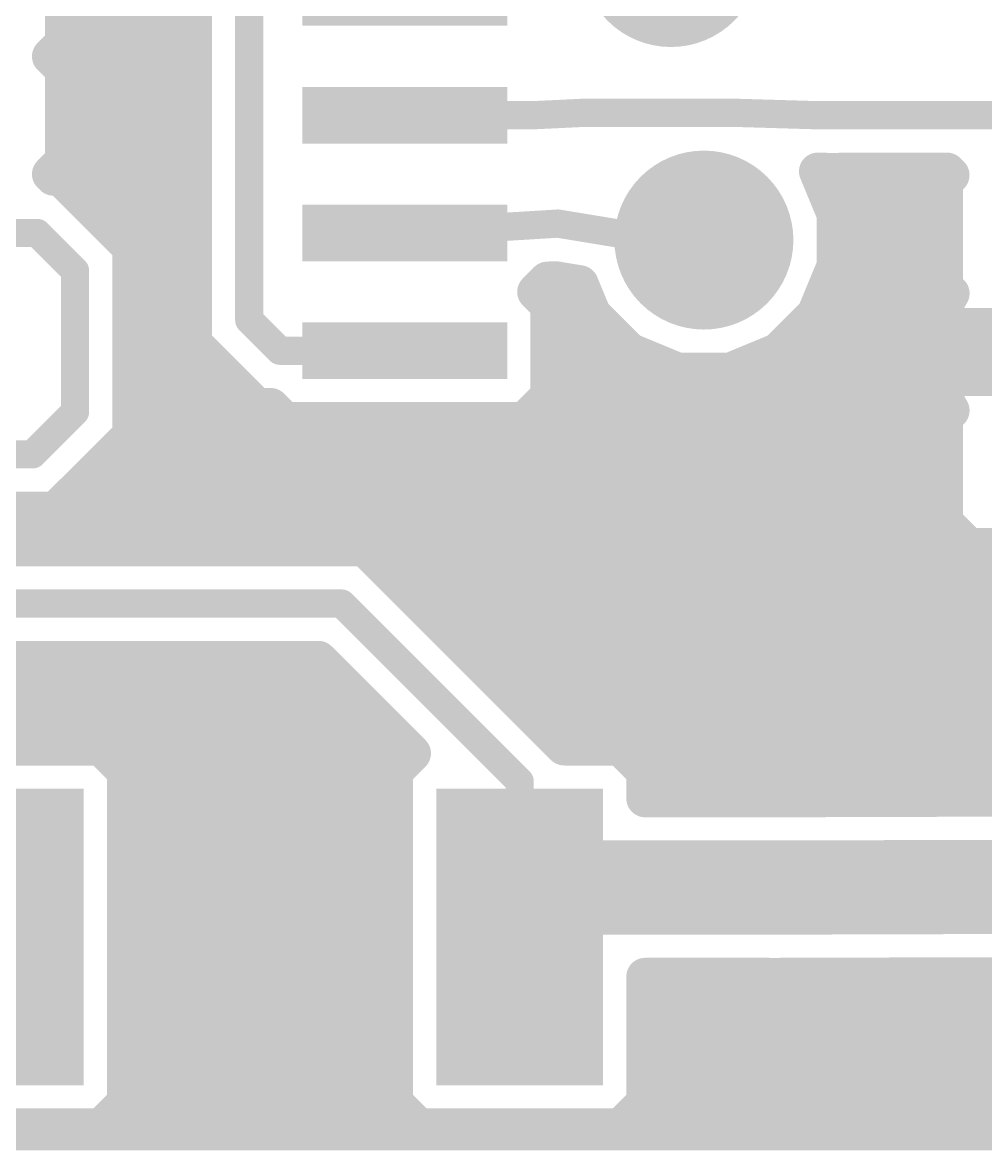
# Model space of a CAD drawing. Extents: x -40.6 to 40.6, y -25.6 to 25.6.
# Drawn here: x 13.33 to 23.71, y -25.57 to -13.4 of the extents above; entities that cross this region are included whole.
import ezdxf

# ---------------------------------------------------------------- set-up
doc = ezdxf.new("R2010")
doc.units = 0
doc.layers.add('16', color=175, linetype='CONTINUOUS')
doc.layers.add('18', color=82, linetype='CONTINUOUS')

# ---------------------------------------------------------------- blocks, each defined once
blk = doc.blocks.new('RECT')
blk.add_solid([(-0.5, -0.5), (0.5, -0.5), (-0.5, 0.5), (0.5, 0.5)])
blk = doc.blocks.new('ROUNDV')
at = {"const_width": 0.5}
blk.add_lwpolyline([(0, -0.25, 1), (0, 0.25, 1), (0, -0.25)], format="xyb", dxfattribs=at)

msp = doc.modelspace()

# ---------------------------------------------------------------- linework, layer by layer
at = {"layer": '16'}
for points, const_width in [([(14.859, -16.3576), (14.7828, -12.4714)], 1), ([(13.7755, -13.6243), (13.7755, -12.6393)], 0.4064), ([(15.1678, -12.6993), (15.1678, -16.8624)], 0.4064), ([(15.7734, -16.6116), (15.7734, -12.6492)], 0.3048), ([(13.7755, -13.4112), (15.1678, -13.4112)], 0.4064), ([(13.633, -13.7668), (13.7755, -13.6243)], 0.4064), ([(13.7755, -13.9093), (13.633, -13.7668)], 0.4064), ([(13.6838, -13.8176), (15.1678, -13.8176)], 0.4064), ([(13.7755, -14.8943), (13.7755, -13.9093)], 0.4064), ([(13.7755, -14.224), (15.1678, -14.224)], 0.4064), ([(19.3548, -14.3764), (18.8214, -14.4018)], 0.3048), ([(21.0566, -14.3764), (19.3548, -14.3764)], 0.3048), ([(21.9202, -14.4018), (21.0566, -14.3764)], 0.3048), ([(18.8214, -14.4018), (17.4498, -14.4018)], 0.3048), ([(21.971, -14.4018), (21.9202, -14.4018)], 0.3048), ([(21.971, -14.4018), (26.6954, -14.4018)], 0.3048), ([(13.7755, -14.6304), (15.1678, -14.6304)], 0.4064), ([(13.633, -15.0368), (13.7755, -14.8943)], 0.4064), ([(13.6624, -15.0662), (13.633, -15.0368)], 0.4064), ([(13.633, -15.0368), (15.1678, -15.0368)], 0.4064), ([(22.094, -15.4659), (21.9041, -15.0074)], 0.4064), ([(21.9041, -15.0074), (21.9113, -15.0074)], 0.4064), ([(21.9113, -15.0074), (22.1531, -15.0145)], 0.4064), ([(21.9163, -15.0368), (23.3259, -15.0368)], 0.4064), ([(22.1531, -15.0145), (22.1607, -15.0074)], 0.4064), ([(22.1607, -15.0074), (23.2965, -15.0074)], 0.4064), ([(23.3366, -15.0475), (23.2668, -15.1173)], 0.4064), ([(23.2965, -15.0074), (23.3366, -15.0475)], 0.4064), ([(13.7382, -15.0662), (13.6624, -15.0662)], 0.4064), ([(14.2962, -15.6242), (13.7382, -15.0662)], 0.4064), ([(23.2668, -15.1173), (23.2668, -16.2527)], 0.4064), ([(14.1152, -15.4432), (15.1678, -15.4432)], 0.4064), ([(22.0846, -15.4432), (23.2668, -15.4432)], 0.4064), ([(22.094, -16.0301), (22.094, -15.4659)], 0.4064), ([(14.4994, -15.8274), (14.2962, -15.6242)], 0.4064), ([(14.2962, -15.6242), (14.2962, -15.6242)], 0.4064), ([(17.4498, -15.6718), (19.1008, -15.5702)], 0.3048), ([(19.1008, -15.5702), (19.9517, -15.7099)], 0.3048), ([(12.2174, -15.6718), (13.4874, -15.6718)], 0.3048), ([(13.4874, -15.6718), (13.6906, -15.875)], 0.3048), ([(19.9517, -15.7099), (20.6756, -15.748)], 0.3048), ([(14.4994, -17.853), (14.4994, -15.8274)], 0.4064), ([(14.4994, -15.8496), (15.1678, -15.8496)], 0.4064), ([(22.094, -15.8496), (23.2668, -15.8496)], 0.4064), ([(13.8938, -16.0782), (13.6906, -15.875)], 0.3048), ([(13.8938, -17.6022), (13.8938, -16.0782)], 0.3048), ([(14.859, -17.4498), (14.859, -16.3576)], 1), ([(21.8781, -16.5515), (22.094, -16.0301)], 0.4064), ([(14.4994, -16.256), (15.1678, -16.256)], 0.4064), ([(18.8654, -16.3068), (18.9884, -16.1839)], 0.4064), ([(18.9162, -16.256), (19.3508, -16.256)], 0.4064), ([(18.9884, -16.1839), (19.07, -16.1788)], 0.4064), ([(19.07, -16.1788), (19.337, -16.2227)], 0.4064), ([(19.337, -16.2227), (19.4731, -16.5515)], 0.4064), ([(22.0004, -16.256), (23.2701, -16.256)], 0.4064), ([(23.2668, -16.2527), (23.3374, -16.3233)], 0.4064), ([(19.0079, -16.4493), (18.8654, -16.3068)], 0.4064), ([(23.3374, -16.3233), (23.294, -16.3985)], 0.4064), ([(19.0079, -17.4343), (19.0079, -16.4493)], 0.4064), ([(23.294, -16.3985), (23.2628, -16.5148)], 0.4064), ([(19.4731, -16.5515), (19.8721, -16.9505)], 0.4064), ([(21.4791, -16.9505), (21.8781, -16.5515)], 0.4064), ([(23.2628, -16.5148), (23.2628, -16.955)], 0.4064), ([(14.4994, -16.6624), (15.1678, -16.6624)], 0.4064), ([(15.8242, -16.6624), (15.7734, -16.6116)], 0.3048), ([(15.9258, -16.764), (15.8242, -16.6624)], 0.3048), ([(19.0079, -16.6624), (19.5841, -16.6624)], 0.4064), ([(23.1683, -17.0145), (20.574, -18.4912)], 1), ([(21.7671, -16.6624), (23.2628, -16.6624)], 0.4064), ([(23.2278, -16.955), (23.1683, -17.0145)], 0.95), ([(23.2542, -16.955), (23.2278, -16.955)], 0.95), ([(26.895, -16.955), (23.2542, -16.955)], 0.95), ([(15.1678, -16.8624), (15.5226, -17.2172)], 0.4064), ([(16.1036, -16.9418), (15.9258, -16.764)], 0.3048), ([(17.4498, -16.9418), (16.1036, -16.9418)], 0.3048), ([(19.8721, -16.9505), (20.3935, -17.1664)], 0.4064), ([(20.9577, -17.1664), (21.4791, -16.9505)], 0.4064), ([(23.2628, -16.955), (26.895, -16.955)], 0.4064), ([(26.895, -16.955), (23.2628, -16.955)], 0.4064), ([(23.2628, -16.955), (23.2628, -17.3952)], 0.4064), ([(14.4994, -17.0688), (15.3742, -17.0688)], 0.4064), ([(19.0079, -17.0688), (20.1578, -17.0688)], 0.4064), ([(21.1934, -17.0688), (23.2628, -17.0688)], 0.4064), ([(15.494, -18.0848), (14.859, -17.4498)], 1), ([(15.5226, -17.2172), (15.5734, -17.268)], 0.4064), ([(20.3935, -17.1664), (20.9577, -17.1664)], 0.4064), ([(15.5734, -17.268), (15.675, -17.3696)], 0.4064), ([(14.4994, -17.4752), (15.7806, -17.4752)], 0.4064), ([(15.675, -17.3696), (15.8528, -17.5474)], 0.4064), ([(18.7424, -17.6998), (19.0079, -17.4343)], 0.4064), ([(18.967, -17.4752), (23.2842, -17.4752)], 0.4064), ([(23.2628, -17.3952), (23.294, -17.5115)], 0.4064), ([(15.8528, -17.5474), (16.0048, -17.5474)], 0.4064), ([(16.0048, -17.5474), (16.1572, -17.6998)], 0.4064), ([(23.3374, -17.5867), (23.2668, -17.6573)], 0.4064), ([(23.294, -17.5115), (23.3374, -17.5867)], 0.4064), ([(13.6906, -17.8054), (13.8938, -17.6022)], 0.3048), ([(16.1572, -17.6998), (18.7424, -17.6998)], 0.4064), ([(23.2668, -17.6573), (23.2668, -18.7927)], 0.4064), ([(15.494, -18.0848), (20.574, -18.4912)], 1), ([(13.6906, -17.8054), (13.4366, -18.0594)], 0.3048), ([(14.2962, -18.0562), (14.4994, -17.853)], 0.4064), ([(14.4708, -17.8816), (23.2668, -17.8816)], 0.4064), ([(14.0422, -18.3102), (14.2962, -18.0562)], 0.4064), ([(14.2962, -18.0562), (14.2962, -18.0562)], 0.4064), ([(13.4366, -18.0594), (12.9794, -18.0594)], 0.3048), ([(13.6874, -18.665), (14.0422, -18.3102)], 0.4064), ([(14.0644, -18.288), (23.2668, -18.288)], 0.4064), ([(12.4839, -18.665), (13.6874, -18.665)], 0.4064), ([(12.5133, -18.6944), (23.2668, -18.6944)], 0.4064), ([(23.2668, -18.7927), (23.5323, -19.0582)], 0.4064), ([(23.5323, -19.0582), (24.7714, -19.0582)], 0.4064), ([(17.02, -19.0636), (12.6004, -19.0636)], 0.4064), ([(18.6508, -20.6944), (17.02, -19.0636)], 0.4064), ([(17.0572, -19.1008), (24.814, -19.1008)], 0.4064), ([(17.4636, -19.5072), (35.0418, -19.5072)], 0.4064), ([(11.6472, -19.6692), (16.7692, -19.6692)], 0.3048), ([(16.7692, -19.6692), (18.4, -21.3)], 0.3048), ([(17.87, -19.9136), (35.044, -19.9136)], 0.4064), ([(12.6004, -20.2748), (16.5184, -20.2748)], 0.4064), ([(16.5184, -20.2748), (17.529, -21.2855)], 0.4064), ([(12.6004, -20.32), (16.5636, -20.32)], 0.4064), ([(18.2764, -20.32), (35.2123, -20.32)], 0.4064), ([(12.4309, -20.7264), (16.97, -20.7264)], 0.4064), ([(18.9398, -20.9834), (18.6508, -20.6944)], 0.4064), ([(18.6828, -20.7264), (35.4124, -20.7264)], 0.4064), ([(19.1696, -21.2132), (18.9398, -20.9834)], 0.4064), ([(8.7846, -21.1328), (17.3764, -21.1328)], 0.4064), ([(14.1767, -21.2132), (12.0013, -21.2132)], 0.4064), ([(14.4422, -21.4787), (14.1767, -21.2132)], 0.4064), ([(19.0892, -21.1328), (35.8188, -21.1328)], 0.4064), ([(19.7767, -21.2132), (19.1696, -21.2132)], 0.4064), ([(20.0422, -21.4787), (19.7767, -21.2132)], 0.4064), ([(17.529, -21.2855), (17.3358, -21.4787)], 0.4064), ([(18.4, -21.3), (18.689, -21.589)], 0.3048), ([(14.4422, -25.0541), (14.4422, -21.4787)], 0.4064), ([(17.3358, -21.4787), (17.3358, -25.0541)], 0.4064), ([(20.0422, -21.7718), (20.0422, -21.4787)], 0.4064), ([(14.4422, -21.5392), (17.3358, -21.5392)], 0.4064), ([(20.0422, -21.5392), (36.6245, -21.5392)], 0.4064), ([(18.689, -21.589), (18.689, -23.2664)], 0.3048), ([(38.0563, -21.7222), (21.5628, -21.7718)], 0.4064), ([(21.5628, -21.7718), (20.0422, -21.7718)], 0.4064), ([(14.4422, -21.9456), (17.3358, -21.9456)], 0.4064), ([(14.4422, -22.352), (17.3358, -22.352)], 0.4064), ([(19.2224, -22.733), (18.689, -23.2664)], 1.016), ([(21.5646, -22.733), (19.2224, -22.733)], 1.016), ([(38.4556, -22.6822), (21.5646, -22.733)], 1.016), ([(14.4422, -22.7584), (17.3358, -22.7584)], 0.4064), ([(14.4422, -23.1648), (17.3358, -23.1648)], 0.4064), ([(14.4422, -23.5712), (17.3358, -23.5712)], 0.4064), ([(21.7572, -23.6936), (38.4575, -23.6434)], 0.4064), ([(20.0422, -25.0541), (20.0422, -23.6942)], 0.4064), ([(20.0422, -23.6942), (21.3749, -23.6942)], 0.4064), ([(21.3749, -23.6942), (21.3763, -23.6948)], 0.4064), ([(21.3763, -23.6948), (21.5664, -23.6942)], 0.4064), ([(21.5664, -23.6942), (21.7558, -23.6942)], 0.4064), ([(21.7558, -23.6942), (21.7572, -23.6936)], 0.4064), ([(14.4422, -23.9776), (17.3358, -23.9776)], 0.4064), ([(20.0422, -23.9776), (40.1426, -23.9776)], 0.4064), ([(14.4422, -24.384), (17.3358, -24.384)], 0.4064), ([(20.0422, -24.384), (39.5042, -24.384)], 0.4064), ([(14.4422, -24.7904), (17.3358, -24.7904)], 0.4064), ([(20.0422, -24.7904), (39.1456, -24.7904)], 0.4064), ([(14.1767, -25.3196), (14.4422, -25.0541)], 0.4064), ([(17.3358, -25.0541), (17.6013, -25.3196)], 0.4064), ([(19.7767, -25.3196), (20.0422, -25.0541)], 0.4064), ([(14.2995, -25.1968), (17.4785, -25.1968)], 0.4064), ([(19.8995, -25.1968), (38.9094, -25.1968)], 0.4064), ([(38.5318, -25.3659), (-38.3311, -25.3659)], 0.4064), ([(12.0013, -25.3196), (14.1767, -25.3196)], 0.4064), ([(17.6013, -25.3196), (19.7767, -25.3196)], 0.4064)]:
    msp.add_lwpolyline(points, dxfattribs=dict(at, const_width=const_width))
for points, const_width in [([(13.7755, -13.3096, 1), (13.7755, -13.5128)], 0.2032), ([(15.1678, -13.5128, 1), (15.1678, -13.3096)], 0.2032), ([(13.8473, -13.6962, 1), (13.7037, -13.5525)], 0.2032), ([(13.7049, -13.695, 1), (13.5612, -13.8386)], 0.2032), ([(13.5612, -13.695, 1), (13.7049, -13.8386)], 0.2032), ([(13.6838, -13.716, 1), (13.6838, -13.9192)], 0.2032), ([(13.6739, -13.6243, 1), (13.8771, -13.6243)], 0.2032), ([(15.1678, -13.9192, 1), (15.1678, -13.716)], 0.2032), ([(13.8771, -13.9093, 1), (13.6739, -13.9093)], 0.2032), ([(13.7037, -13.9811, 1), (13.8473, -13.8374)], 0.2032), ([(13.7755, -14.1224, 1), (13.7755, -14.3256)], 0.2032), ([(15.1678, -14.3256, 1), (15.1678, -14.1224)], 0.2032), ([(19.3548, -14.3002, 1), (19.3548, -14.4526)], 0.1524), ([(19.3584, -14.4525, 1), (19.3512, -14.3003)], 0.1524), ([(21.0588, -14.3002, 1), (21.0544, -14.4526)], 0.1524), ([(21.0566, -14.4526, 1), (21.0566, -14.3002)], 0.1524), ([(17.4498, -14.3256, 1), (17.4498, -14.478)], 0.1524), ([(18.8178, -14.3257, 1), (18.825, -14.4779)], 0.1524), ([(18.8214, -14.478, 1), (18.8214, -14.3256)], 0.1524), ([(21.9202, -14.3256, 1), (21.9202, -14.478)], 0.1524), ([(21.971, -14.3256, 1), (21.971, -14.478)], 0.1524), ([(21.918, -14.478, 1), (21.9224, -14.3256)], 0.1524), ([(21.971, -14.478, 1), (21.971, -14.3256)], 0.1524), ([(13.7755, -14.5288, 1), (13.7755, -14.732)], 0.2032), ([(15.1678, -14.732, 1), (15.1678, -14.5288)], 0.2032), ([(13.8473, -14.9662, 1), (13.7037, -14.8225)], 0.2032), ([(13.633, -14.9352, 1), (13.633, -15.1384)], 0.2032), ([(13.7049, -14.965, 1), (13.5612, -15.1086)], 0.2032), ([(13.6739, -14.8943, 1), (13.8771, -14.8943)], 0.2032), ([(15.1678, -15.1384, 1), (15.1678, -14.9352)], 0.2032), ([(21.998, -14.9685, 1), (21.8102, -15.0463)], 0.2032), ([(21.9041, -14.9058, 1), (21.9041, -15.109)], 0.2032), ([(21.9143, -14.9058, 1), (21.9084, -15.109)], 0.2032), ([(21.9163, -14.9352, 1), (21.9163, -15.1384)], 0.2032), ([(21.9113, -15.109, 1), (21.9113, -14.9058)], 0.2032), ([(22.0834, -14.9406, 1), (22.2228, -15.0884)], 0.2032), ([(22.1607, -14.9058, 1), (22.1607, -15.109)], 0.2032), ([(22.2304, -15.0813, 1), (22.091, -14.9335)], 0.2032), ([(22.1501, -15.1161, 1), (22.1561, -14.913)], 0.2032), ([(23.3683, -14.9356, 1), (23.2246, -15.0792)], 0.2032), ([(23.4084, -15.1193, 1), (23.2647, -14.9757)], 0.2032), ([(23.2965, -15.109, 1), (23.2965, -14.9058)], 0.2032), ([(23.3259, -15.1384, 1), (23.3259, -14.9352)], 0.2032), ([(13.5612, -14.965, 1), (13.7049, -15.1086)], 0.2032), ([(13.6624, -14.9646, 1), (13.6624, -15.1678)], 0.2032), ([(13.5906, -15.138, 1), (13.7343, -14.9944)], 0.2032), ([(13.8101, -14.9944, 1), (13.6664, -15.138)], 0.2032), ([(13.7382, -15.1678, 1), (13.7382, -14.9646)], 0.2032), ([(23.3684, -15.1173, 1), (23.1652, -15.1173)], 0.2032), ([(23.195, -15.0454, 1), (23.3386, -15.1891)], 0.2032), ([(23.2647, -15.1193, 1), (23.4084, -14.9757)], 0.2032), ([(14.1152, -15.3416, 1), (14.1152, -15.5448)], 0.2032), ([(15.1678, -15.5448, 1), (15.1678, -15.3416)], 0.2032), ([(22.0846, -15.3416, 1), (22.0846, -15.5448)], 0.2032), ([(22.1956, -15.4659, 1), (21.9924, -15.4659)], 0.2032), ([(22.0001, -15.5047, 1), (22.1879, -15.427)], 0.2032), ([(23.2668, -15.5448, 1), (23.2668, -15.3416)], 0.2032), ([(14.368, -15.5523, 1), (14.2244, -15.696)], 0.2032), ([(14.3978, -15.6242, 1), (14.1946, -15.6242)], 0.2032), ([(14.2244, -15.696, 1), (14.368, -15.5523)], 0.2032), ([(19.1131, -15.495, 1), (19.0885, -15.6454)], 0.1524), ([(19.1055, -15.6463, 1), (19.0961, -15.4941)], 0.1524), ([(13.5413, -15.6179, 1), (13.4335, -15.7257)], 0.1524), ([(13.4874, -15.748, 1), (13.4874, -15.5956)], 0.1524), ([(14.1946, -15.6242, 1), (14.3978, -15.6242)], 0.2032), ([(17.4451, -15.5957, 1), (17.4545, -15.7479)], 0.1524), ([(19.9557, -15.6338, 1), (19.9477, -15.786)], 0.1524), ([(19.9394, -15.7851, 1), (19.964, -15.6347)], 0.1524), ([(14.601, -15.8274, 1), (14.3978, -15.8274)], 0.2032), ([(14.4994, -15.748, 1), (14.4994, -15.9512)], 0.2032), ([(14.4276, -15.8992, 1), (14.5712, -15.7555)], 0.2032), ([(15.1678, -15.9512, 1), (15.1678, -15.748)], 0.2032), ([(20.6716, -15.8241, 1), (20.6796, -15.6719)], 0.1524), ([(22.094, -15.748, 1), (22.094, -15.9512)], 0.2032), ([(23.2668, -15.9512, 1), (23.2668, -15.748)], 0.2032), ([(13.7445, -15.8211, 1), (13.6367, -15.9289)], 0.1524), ([(13.6367, -15.9289, 1), (13.7445, -15.8211)], 0.1524), ([(13.97, -16.0782, 1), (13.8176, -16.0782)], 0.1524), ([(15.109, -16.3576, 1), (14.609, -16.3576)], 0.5), ([(21.9924, -16.0301, 1), (22.1956, -16.0301)], 0.2032), ([(22.1879, -16.069, 1), (22.0001, -15.9913)], 0.2032), ([(13.8399, -16.1321, 1), (13.9477, -16.0243)], 0.1524), ([(14.4994, -16.1544, 1), (14.4994, -16.3576)], 0.2032), ([(15.1678, -16.3576, 1), (15.1678, -16.1544)], 0.2032), ([(18.9162, -16.1544, 1), (18.9162, -16.3576)], 0.2032), ([(18.9821, -16.0825, 1), (18.9946, -16.2853)], 0.2032), ([(19.0602, -16.2557, 1), (18.9165, -16.112)], 0.2032), ([(19.0864, -16.0786, 1), (19.0535, -16.2791)], 0.2032), ([(19.0762, -16.2802, 1), (19.0637, -16.0774)], 0.2032), ([(19.4308, -16.1838, 1), (19.2431, -16.2616)], 0.2032), ([(19.3205, -16.3229, 1), (19.3534, -16.1224)], 0.2032), ([(19.3508, -16.3576, 1), (19.3508, -16.1544)], 0.2032), ([(22.0004, -16.1544, 1), (22.0004, -16.3576)], 0.2032), ([(23.3386, -16.1809, 1), (23.195, -16.3246)], 0.2032), ([(23.2701, -16.3576, 1), (23.2701, -16.1544)], 0.2032), ([(14.609, -16.3625, 1), (15.109, -16.3527)], 0.5), ([(18.9373, -16.235, 1), (18.7936, -16.3786)], 0.2032), ([(18.7936, -16.235, 1), (18.9373, -16.3786)], 0.2032), ([(23.1652, -16.2527, 1), (23.3684, -16.2527)], 0.2032), ([(23.4254, -16.3741, 1), (23.2494, -16.2725)], 0.2032), ([(23.2655, -16.3951, 1), (23.4092, -16.2515)], 0.2032), ([(19.1095, -16.4493, 1), (18.9063, -16.4493)], 0.2032), ([(18.9361, -16.5211, 1), (19.0797, -16.3774)], 0.2032), ([(23.206, -16.3477, 1), (23.3819, -16.4493)], 0.2032), ([(23.3921, -16.4248, 1), (23.1958, -16.3722)], 0.2032), ([(19.545, -16.4796, 1), (19.4013, -16.6233)], 0.2032), ([(19.3793, -16.5903, 1), (19.567, -16.5126)], 0.2032), ([(21.7842, -16.5126, 1), (21.9719, -16.5903)], 0.2032), ([(21.9499, -16.6233, 1), (21.8062, -16.4796)], 0.2032), ([(23.3644, -16.5148, 1), (23.1612, -16.5148)], 0.2032), ([(23.1647, -16.4885, 1), (23.3609, -16.5411)], 0.2032), ([(14.4994, -16.5608, 1), (14.4994, -16.764)], 0.2032), ([(15.1678, -16.764, 1), (15.1678, -16.5608)], 0.2032), ([(15.8273, -16.5577, 1), (15.7195, -16.6655)], 0.1524), ([(15.6972, -16.6116, 1), (15.8496, -16.6116)], 0.1524), ([(15.8781, -16.6085, 1), (15.7703, -16.7163)], 0.1524), ([(15.7703, -16.7163, 1), (15.8781, -16.6085)], 0.1524), ([(19.0079, -16.5608, 1), (19.0079, -16.764)], 0.2032), ([(19.5841, -16.764, 1), (19.5841, -16.5608)], 0.2032), ([(21.7671, -16.5608, 1), (21.7671, -16.764)], 0.2032), ([(23.2278, -16.7175, 1), (23.2278, -17.1925)], 0.475), ([(23.2542, -16.7175, 1), (23.2542, -17.1925)], 0.475), ([(23.292, -17.2318, 1), (23.0446, -16.7972)], 0.5), ([(23.3957, -17.1229, 1), (23.0599, -16.7871)], 0.475), ([(23.2542, -17.1925, 1), (23.2542, -16.7175)], 0.475), ([(23.2628, -16.764, 1), (23.2628, -16.5608)], 0.2032), ([(15.2396, -16.7906, 1), (15.096, -16.9343)], 0.2032), ([(15.9797, -16.7101, 1), (15.8719, -16.8179)], 0.1524), ([(15.8719, -16.8179, 1), (15.9797, -16.7101)], 0.1524), ([(23.0004, -16.8466, 1), (23.3362, -17.1824)], 0.475), ([(15.0662, -16.8624, 1), (15.2694, -16.8624)], 0.2032), ([(16.1036, -16.8656, 1), (16.1036, -17.018)], 0.1524), ([(17.4498, -17.018, 1), (17.4498, -16.8656)], 0.1524), ([(19.911, -16.8566, 1), (19.8333, -17.0443)], 0.2032), ([(19.8003, -17.0223, 1), (19.944, -16.8786)], 0.2032), ([(21.4072, -16.8786, 1), (21.5509, -17.0223)], 0.2032), ([(21.5179, -17.0443, 1), (21.4402, -16.8566)], 0.2032), ([(23.2628, -16.8534, 1), (23.2628, -17.0566)], 0.2032), ([(23.2628, -16.8534, 1), (23.2628, -17.0566)], 0.2032), ([(23.3644, -16.955, 1), (23.1612, -16.955)], 0.2032), ([(14.4994, -16.9672, 1), (14.4994, -17.1704)], 0.2032), ([(15.3742, -17.1704, 1), (15.3742, -16.9672)], 0.2032), ([(16.0497, -16.9957, 1), (16.1575, -16.8879)], 0.1524), ([(19.0079, -16.9672, 1), (19.0079, -17.1704)], 0.2032), ([(20.1578, -17.1704, 1), (20.1578, -16.9672)], 0.2032), ([(21.1934, -16.9672, 1), (21.1934, -17.1704)], 0.2032), ([(23.1612, -16.955, 1), (23.3644, -16.955)], 0.2032), ([(23.2628, -17.1704, 1), (23.2628, -16.9672)], 0.2032), ([(15.0358, -17.273, 1), (14.6822, -17.6266)], 0.5), ([(15.5944, -17.1454, 1), (15.4507, -17.289)], 0.2032), ([(20.3935, -17.0648, 1), (20.3935, -17.268)], 0.2032), ([(20.3546, -17.2603, 1), (20.4323, -17.0725)], 0.2032), ([(20.9189, -17.0725, 1), (20.9966, -17.2603)], 0.2032), ([(20.9577, -17.268, 1), (20.9577, -17.0648)], 0.2032), ([(15.4507, -17.289, 1), (15.5944, -17.1454)], 0.2032), ([(15.6452, -17.1962, 1), (15.5015, -17.3398)], 0.2032), ([(15.5015, -17.3398, 1), (15.6452, -17.1962)], 0.2032), ([(14.4994, -17.3736, 1), (14.4994, -17.5768)], 0.2032), ([(14.609, -17.4498, 1), (15.109, -17.4498)], 0.5), ([(15.7468, -17.2978, 1), (15.6031, -17.4414)], 0.2032), ([(15.6031, -17.4414, 1), (15.7468, -17.2978)], 0.2032), ([(15.7806, -17.5768, 1), (15.7806, -17.3736)], 0.2032), ([(18.967, -17.3736, 1), (18.967, -17.5768)], 0.2032), ([(19.0797, -17.5062, 1), (18.9361, -17.3625)], 0.2032), ([(23.3609, -17.3689, 1), (23.1647, -17.4215)], 0.2032), ([(23.2842, -17.5768, 1), (23.2842, -17.3736)], 0.2032), ([(15.8528, -17.4458, 1), (15.8528, -17.649)], 0.2032), ([(15.7809, -17.6192, 1), (15.9246, -17.4756)], 0.2032), ([(16.0766, -17.4756, 1), (15.9329, -17.6192)], 0.2032), ([(16.0048, -17.649, 1), (16.0048, -17.4458)], 0.2032), ([(18.9063, -17.4343, 1), (19.1095, -17.4343)], 0.2032), ([(23.1612, -17.3952, 1), (23.3644, -17.3952)], 0.2032), ([(23.3819, -17.4607, 1), (23.206, -17.5623)], 0.2032), ([(23.1958, -17.5378, 1), (23.3921, -17.4852)], 0.2032), ([(23.4092, -17.6585, 1), (23.2655, -17.5149)], 0.2032), ([(13.9477, -17.6561, 1), (13.8399, -17.5483)], 0.1524), ([(16.1572, -17.5982, 1), (16.1572, -17.8014)], 0.2032), ([(18.7424, -17.8014, 1), (18.7424, -17.5982)], 0.2032), ([(23.3684, -17.6573, 1), (23.1652, -17.6573)], 0.2032), ([(23.195, -17.5854, 1), (23.3386, -17.7291)], 0.2032), ([(23.2494, -17.6375, 1), (23.4254, -17.5359)], 0.2032), ([(13.8176, -17.6022, 1), (13.97, -17.6022)], 0.1524), ([(15.5139, -17.8356, 1), (15.4741, -18.334)], 0.5), ([(16.0853, -17.7716, 1), (16.229, -17.628)], 0.2032), ([(18.6706, -17.628, 1), (18.8143, -17.7716)], 0.2032), ([(13.6367, -17.7515, 1), (13.7445, -17.8593)], 0.1524), ([(13.7445, -17.8593, 1), (13.6367, -17.7515)], 0.1524), ([(14.4708, -17.78, 1), (14.4708, -17.9832)], 0.2032), ([(14.3978, -17.853, 1), (14.601, -17.853)], 0.2032), ([(14.5712, -17.9249, 1), (14.4276, -17.7812)], 0.2032), ([(15.3172, -18.2616, 1), (15.6708, -17.908)], 0.5), ([(23.2668, -17.9832, 1), (23.2668, -17.78)], 0.2032), ([(14.3978, -18.0562, 1), (14.1946, -18.0562)], 0.2032), ([(14.2244, -17.9844, 1), (14.368, -18.1281)], 0.2032), ([(14.368, -18.1281, 1), (14.2244, -17.9844)], 0.2032), ([(13.3827, -18.0055, 1), (13.4905, -18.1133)], 0.1524), ([(13.4366, -18.1356, 1), (13.4366, -17.9832)], 0.1524), ([(14.1946, -18.0562, 1), (14.3978, -18.0562)], 0.2032), ([(20.5541, -18.7404, 1), (20.5939, -18.242)], 0.5), ([(14.0644, -18.1864, 1), (14.0644, -18.3896)], 0.2032), ([(14.114, -18.3821, 1), (13.9704, -18.2384)], 0.2032), ([(20.4503, -18.2739, 1), (20.6977, -18.7085)], 0.5), ([(23.2668, -18.3896, 1), (23.2668, -18.1864)], 0.2032), ([(13.9704, -18.2384, 1), (14.114, -18.3821)], 0.2032), ([(13.6156, -18.5932, 1), (13.7593, -18.7368)], 0.2032), ([(13.6874, -18.7666, 1), (13.6874, -18.5634)], 0.2032), ([(23.2668, -18.796, 1), (23.2668, -18.5928)], 0.2032), ([(23.3386, -18.7209, 1), (23.195, -18.8646)], 0.2032), ([(23.1652, -18.7927, 1), (23.3684, -18.7927)], 0.2032), ([(23.5323, -18.9566, 1), (23.5323, -19.1598)], 0.2032), ([(17.0919, -18.9918, 1), (16.9482, -19.1354)], 0.2032), ([(17.0572, -18.9992, 1), (17.0572, -19.2024)], 0.2032), ([(17.02, -19.1652, 1), (17.02, -18.962)], 0.2032), ([(23.4604, -19.13, 1), (23.6041, -18.9864)], 0.2032), ([(17.4636, -19.4056, 1), (17.4636, -19.6088)], 0.2032), ([(16.8231, -19.6153, 1), (16.7153, -19.7231)], 0.1524), ([(16.7692, -19.7454, 1), (16.7692, -19.593)], 0.1524), ([(17.87, -19.812, 1), (17.87, -20.0152)], 0.2032), ([(16.5902, -20.203, 1), (16.4465, -20.3466)], 0.2032), ([(16.5184, -20.3764, 1), (16.5184, -20.1732)], 0.2032), ([(16.5636, -20.4216, 1), (16.5636, -20.2184)], 0.2032), ([(18.2764, -20.2184, 1), (18.2764, -20.4216)], 0.2032), ([(16.97, -20.828, 1), (16.97, -20.6248)], 0.2032), ([(18.7227, -20.6226, 1), (18.579, -20.7662)], 0.2032), ([(18.579, -20.7662, 1), (18.7227, -20.6226)], 0.2032), ([(18.6828, -20.6248, 1), (18.6828, -20.828)], 0.2032), ([(19.0117, -20.9116, 1), (18.868, -21.0552)], 0.2032), ([(18.868, -21.0552, 1), (19.0117, -20.9116)], 0.2032), ([(14.2486, -21.1414, 1), (14.1049, -21.285)], 0.2032), ([(14.1767, -21.3148, 1), (14.1767, -21.1116)], 0.2032), ([(17.3764, -21.2344, 1), (17.3764, -21.0312)], 0.2032), ([(19.0892, -21.0312, 1), (19.0892, -21.2344)], 0.2032), ([(19.1696, -21.1116, 1), (19.1696, -21.3148)], 0.2032), ([(19.0978, -21.285, 1), (19.2415, -21.1414)], 0.2032), ([(19.8486, -21.1414, 1), (19.7049, -21.285)], 0.2032), ([(19.7767, -21.3148, 1), (19.7767, -21.1116)], 0.2032), ([(17.6009, -21.3573, 1), (17.4572, -21.2136)], 0.2032), ([(17.4572, -21.3573, 1), (17.6009, -21.2136)], 0.2032), ([(18.4539, -21.2461, 1), (18.3461, -21.3539)], 0.1524), ([(18.3461, -21.3539, 1), (18.4539, -21.2461)], 0.1524), ([(14.5438, -21.4787, 1), (14.3406, -21.4787)], 0.2032), ([(17.4374, -21.4787, 1), (17.2342, -21.4787)], 0.2032), ([(20.1438, -21.4787, 1), (19.9406, -21.4787)], 0.2032), ([(14.4422, -21.4376, 1), (14.4422, -21.6408)], 0.2032), ([(14.3704, -21.5505, 1), (14.514, -21.4068)], 0.2032), ([(17.264, -21.4068, 1), (17.4076, -21.5505)], 0.2032), ([(17.3358, -21.6408, 1), (17.3358, -21.4376)], 0.2032), ([(20.0422, -21.4376, 1), (20.0422, -21.6408)], 0.2032), ([(19.9704, -21.5505, 1), (20.114, -21.4068)], 0.2032), ([(18.7652, -21.589, 1), (18.6128, -21.589)], 0.1524), ([(18.6351, -21.6429, 1), (18.7429, -21.5351)], 0.1524), ([(20.0422, -21.6702, 1), (20.0422, -21.8734)], 0.2032), ([(21.5625, -21.6702, 1), (21.5631, -21.8734)], 0.2032), ([(21.5628, -21.8734, 1), (21.5628, -21.6702)], 0.2032), ([(14.4422, -21.844, 1), (14.4422, -22.0472)], 0.2032), ([(17.3358, -22.0472, 1), (17.3358, -21.844)], 0.2032), ([(19.9406, -21.7718, 1), (20.1438, -21.7718)], 0.2032), ([(14.4422, -22.2504, 1), (14.4422, -22.4536)], 0.2032), ([(17.3358, -22.4536, 1), (17.3358, -22.2504)], 0.2032), ([(19.2224, -22.479, 1), (19.2224, -22.987)], 0.508), ([(19.402, -22.9126, 1), (19.0428, -22.5534)], 0.508), ([(21.5638, -22.479, 1), (21.5654, -22.987)], 0.508), ([(21.5646, -22.987, 1), (21.5646, -22.479)], 0.508), ([(14.4422, -22.6568, 1), (14.4422, -22.86)], 0.2032), ([(17.3358, -22.86, 1), (17.3358, -22.6568)], 0.2032), ([(18.5094, -23.0868, 1), (18.8686, -23.446)], 0.508), ([(14.4422, -23.0632, 1), (14.4422, -23.2664)], 0.2032), ([(17.3358, -23.2664, 1), (17.3358, -23.0632)], 0.2032), ([(18.6128, -23.2664, 1), (18.7652, -23.2664)], 0.1524), ([(14.4422, -23.4696, 1), (14.4422, -23.6728)], 0.2032), ([(17.3358, -23.6728, 1), (17.3358, -23.4696)], 0.2032), ([(20.1438, -23.6942, 1), (19.9406, -23.6942)], 0.2032), ([(20.0422, -23.5926, 1), (20.0422, -23.7958)], 0.2032), ([(21.4135, -23.6002, 1), (21.3363, -23.7882)], 0.2032), ([(21.376, -23.5932, 1), (21.3766, -23.7964)], 0.2032), ([(21.3377, -23.7887, 1), (21.4149, -23.6008)], 0.2032), ([(21.3749, -23.7958, 1), (21.3749, -23.5926)], 0.2032), ([(21.5664, -23.5926, 1), (21.5664, -23.7958)], 0.2032), ([(21.5667, -23.7958, 1), (21.5661, -23.5926)], 0.2032), ([(21.7168, -23.6004, 1), (21.7948, -23.788)], 0.2032), ([(21.7569, -23.592, 1), (21.7575, -23.7952)], 0.2032), ([(21.7961, -23.7875, 1), (21.7182, -23.5998)], 0.2032), ([(21.7558, -23.7958, 1), (21.7558, -23.5926)], 0.2032), ([(14.4422, -23.876, 1), (14.4422, -24.0792)], 0.2032), ([(17.3358, -24.0792, 1), (17.3358, -23.876)], 0.2032), ([(20.0422, -23.876, 1), (20.0422, -24.0792)], 0.2032), ([(14.4422, -24.2824, 1), (14.4422, -24.4856)], 0.2032), ([(17.3358, -24.4856, 1), (17.3358, -24.2824)], 0.2032), ([(20.0422, -24.2824, 1), (20.0422, -24.4856)], 0.2032), ([(14.4422, -24.6888, 1), (14.4422, -24.892)], 0.2032), ([(17.3358, -24.892, 1), (17.3358, -24.6888)], 0.2032), ([(20.0422, -24.6888, 1), (20.0422, -24.892)], 0.2032), ([(14.514, -25.126, 1), (14.3704, -24.9823)], 0.2032), ([(17.4076, -24.9823, 1), (17.264, -25.126)], 0.2032), ([(20.114, -25.126, 1), (19.9704, -24.9823)], 0.2032), ([(14.2995, -25.0952, 1), (14.2995, -25.2984)], 0.2032), ([(14.3406, -25.0541, 1), (14.5438, -25.0541)], 0.2032), ([(17.2342, -25.0541, 1), (17.4374, -25.0541)], 0.2032), ([(17.4785, -25.2984, 1), (17.4785, -25.0952)], 0.2032), ([(19.8995, -25.0952, 1), (19.8995, -25.2984)], 0.2032), ([(19.9406, -25.0541, 1), (20.1438, -25.0541)], 0.2032), ([(14.1049, -25.2478, 1), (14.2486, -25.3914)], 0.2032), ([(14.1767, -25.4212, 1), (14.1767, -25.218)], 0.2032), ([(17.6013, -25.218, 1), (17.6013, -25.4212)], 0.2032), ([(17.5294, -25.3914, 1), (17.6731, -25.2478)], 0.2032), ([(19.7049, -25.2478, 1), (19.8486, -25.3914)], 0.2032), ([(19.7767, -25.4212, 1), (19.7767, -25.218)], 0.2032)]:
    msp.add_lwpolyline(points, format="xyb", dxfattribs=dict(at, const_width=const_width))

# ---------------------------------------------------------------- block references
for p, xscale, yscale, rotation in [((17.4498, -13.1318), 0.6096, 2.2098, 90), ((17.4498, -14.4018), 0.6096, 2.2098, 90), ((17.4498, -15.6718), 0.6096, 2.2098, 90), ((17.4498, -16.9418), 0.6096, 2.2098, 90), ((13.089, -23.2664), 1.8, 3.2, 180), ((18.689, -23.2664), 1.8, 3.2, 180)]:
    msp.add_blockref('RECT', p, dxfattribs=dict(at, xscale=xscale, yscale=yscale, rotation=rotation))
at = {"layer": '18', "xscale": 1.9304, "yscale": 1.9304}
for p in [(20.32, -12.7), (20.6756, -15.748)]:
    msp.add_blockref('ROUNDV', p, dxfattribs=at)

doc.saveas('drawing.dxf')
